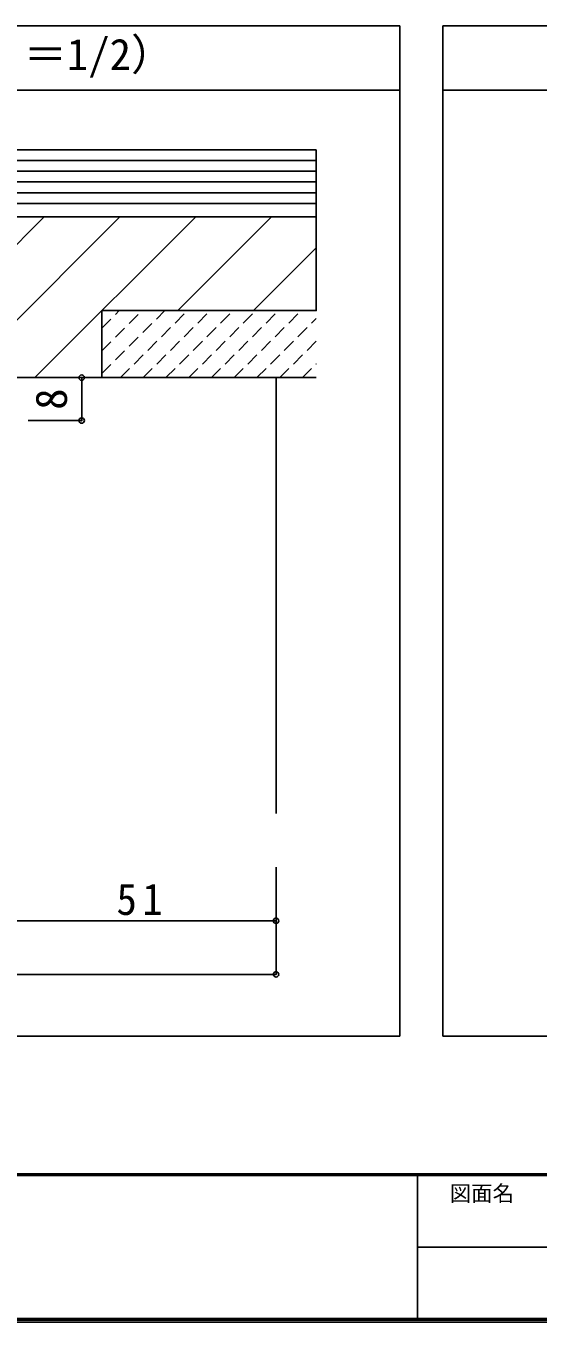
# Model space of a CAD drawing. Units: millimetres at full size, sheet at 1:5, with parts at other scales. Extents: x -973 to 977, y -718 to 696.
# Drawn here: x -181 to 58, y -701 to -96 of the extents above; entities that cross this region are included whole.
import ezdxf
from ezdxf.enums import TextEntityAlignment as Align

# ---------------------------------------------------------------- set-up
doc = ezdxf.new("R2010")
doc.units = ezdxf.units.MM
doc.header["$LTSCALE"] = 5
doc.header["$PDMODE"] = 32
doc.header["$PDSIZE"] = 2.5
doc.linetypes.add('CHAIN1', pattern=[8, 5, -1, 1, -1])
doc.linetypes.add('DASHED1', pattern=[1.8, 1.2, -0.6])
for name, color, linetype in [('0-A_文字', 3, 'Continuous'), ('1-4_枠', 4, 'CHAIN1'), ('1-A_文字', 7, 'Continuous'), ('F-1_枠', 6, 'Continuous'), ('F-A_文字', 7, 'Continuous')]:
    doc.layers.add(name, color=color, linetype=linetype)
doc.styles.add('ＭＳ ゴシック', font='')
doc.styles.get('ＭＳ ゴシック').set_extended_font_data('MS Gothic')

msp = doc.modelspace()

# ---------------------------------------------------------------- linework, layer by layer
at = {"layer": '0-A_文字'}
for p, q in [((-6.56, -96.475), (-6.56, -567.5)), ((13.44, -567.5), (13.44, -96.475)), ((13.44, -96.475), (553.927, -96.475)), ((-547.048, -126.475), (-6.56, -126.475)), ((13.44, -126.475), (553.927, -126.475)), ((-547.048, -567.5), (-6.56, -567.5)), ((13.44, -567.5), (553.927, -567.5))]:
    msp.add_line(p, q, dxfattribs=at)
msp.add_lwpolyline([(-547.048, -567.5), (-547.048, -96.475), (-6.56, -96.475)], dxfattribs=at)
at = {"layer": '1-4_枠', "color": 3, "linetype": 'Continuous'}
msp.add_line((-64.304, -463.731), (-64.304, -260.481), dxfattribs=at)
at = {"layer": '1-A_文字', "color": 3}
for p, q in [((-45.554, -154.231), (-508.054, -154.231)), ((-45.554, -154.231), (-45.554, -229.231)), ((-45.554, -159.231), (-508.054, -159.231)), ((-45.554, -164.231), (-508.054, -164.231)), ((-45.554, -169.231), (-508.054, -169.231)), ((-45.554, -174.231), (-508.054, -174.231)), ((-45.554, -179.231), (-508.054, -179.231)), ((-45.554, -185.481), (-508.054, -185.481)), ((-193.304, -241.675), (-137.11, -185.481)), ((-193.304, -206.32), (-172.465, -185.481)), ((-176.755, -260.481), (-101.755, -185.481)), ((-110.149, -229.231), (-66.399, -185.481)), ((-74.794, -229.231), (-45.554, -199.991)), ((-145.554, -229.231), (-145.554, -260.481)), ((-145.554, -229.231), (-45.554, -229.231)), ((-45.554, -229.231), (-126.804, -229.231)), ((-145.554, -260.481), (-193.304, -260.481))]:
    msp.add_line(p, q, dxfattribs=at)
at = {"layer": '1-A_文字', "color": 4, "linetype": 'DASHED1'}
for p, q in [((-145.554, -258.588), (-116.197, -229.231)), ((-145.554, -247.982), (-126.803, -229.231)), ((-145.554, -237.375), (-137.41, -229.231)), ((-136.84, -260.481), (-105.59, -229.231)), ((-126.233, -260.481), (-94.983, -229.231)), ((-115.627, -260.481), (-84.377, -229.231)), ((-105.02, -260.481), (-73.77, -229.231)), ((-94.414, -260.481), (-63.164, -229.231)), ((-83.807, -260.481), (-52.557, -229.231)), ((-73.2, -260.481), (-45.554, -232.834)), ((-62.594, -260.481), (-45.554, -243.441)), ((-51.987, -260.481), (-45.554, -254.048))]:
    msp.add_line(p, q, dxfattribs=at)
at = {"layer": '1-A_文字', "color": 4}
for p, q in [((-154.929, -260.481), (-179.929, -260.481)), ((-154.929, -280.481), (-154.929, -260.481)), ((-154.929, -280.481), (-179.929, -280.481)), ((-64.304, -513.731), (-64.304, -488.731)), ((-191.804, -513.731), (-64.304, -513.731)), ((-64.304, -538.731), (-64.304, -513.731)), ((-489.304, -538.731), (-64.304, -538.731))]:
    msp.add_line(p, q, dxfattribs=at)
at = {"layer": '1-A_文字', "color": 2}
msp.add_line((-145.554, -260.481), (-45.554, -260.481), dxfattribs=at)
at = {"layer": '1-A_文字', "color": 3}
msp.add_lwpolyline([(-126.804, -229.231), (-45.554, -229.231), (-126.804, -229.231)], dxfattribs=at)
at = {"layer": '1-A_文字'}
for p in [(-154.929, -260.481), (-154.929, -280.481), (-64.304, -513.731), (-64.304, -538.731)]:
    msp.add_point(p, dxfattribs=at)
at = {"layer": 'F-1_枠'}
for p, q in [((976.653, -631.667), (-973.347, -631.667)), ((976.653, -632.5), (-973.347, -632.5)), ((1.653, -632.5), (1.653, -699.167)), ((1.653, -665.833), (974.986, -665.834)), ((976.653, -699.167), (-973.347, -699.167)), ((976.653, -700), (-973.347, -700)), ((976.653, -700.833), (-973.347, -700.833))]:
    msp.add_line(p, q, dxfattribs=at)

# ---------------------------------------------------------------- texts
at = {"layer": '0-A_文字', "color": 7, "style": 'ＭＳ ゴシック'}
msp.add_text('上吊レール取り付け位置（Ｓ＝1/2）', height=14.66, dxfattribs=at).set_placement((-441.804, -121.475), align=Align.BOTTOM_LEFT)
at = {"layer": '1-A_文字', "style": 'ＭＳ ゴシック'}
msp.add_text('8', height=14.66, rotation=90, dxfattribs=at).set_placement((-157.429, -275.481), align=Align.BOTTOM_LEFT)
at = {"layer": '1-A_文字', "insert": (-138.679, -511.231), "char_height": 14.66, "attachment_point": 7, "style": 'ＭＳ ゴシック'}
msp.add_mtext('\\T1.27;\\W0.95;51', dxfattribs=at)
at = {"layer": 'F-A_文字', "style": 'ＭＳ ゴシック'}
msp.add_text('図面名', height=7.331, dxfattribs=at).set_placement((16.653, -646.667), align=Align.BOTTOM_LEFT)

doc.saveas('drawing.dxf')
